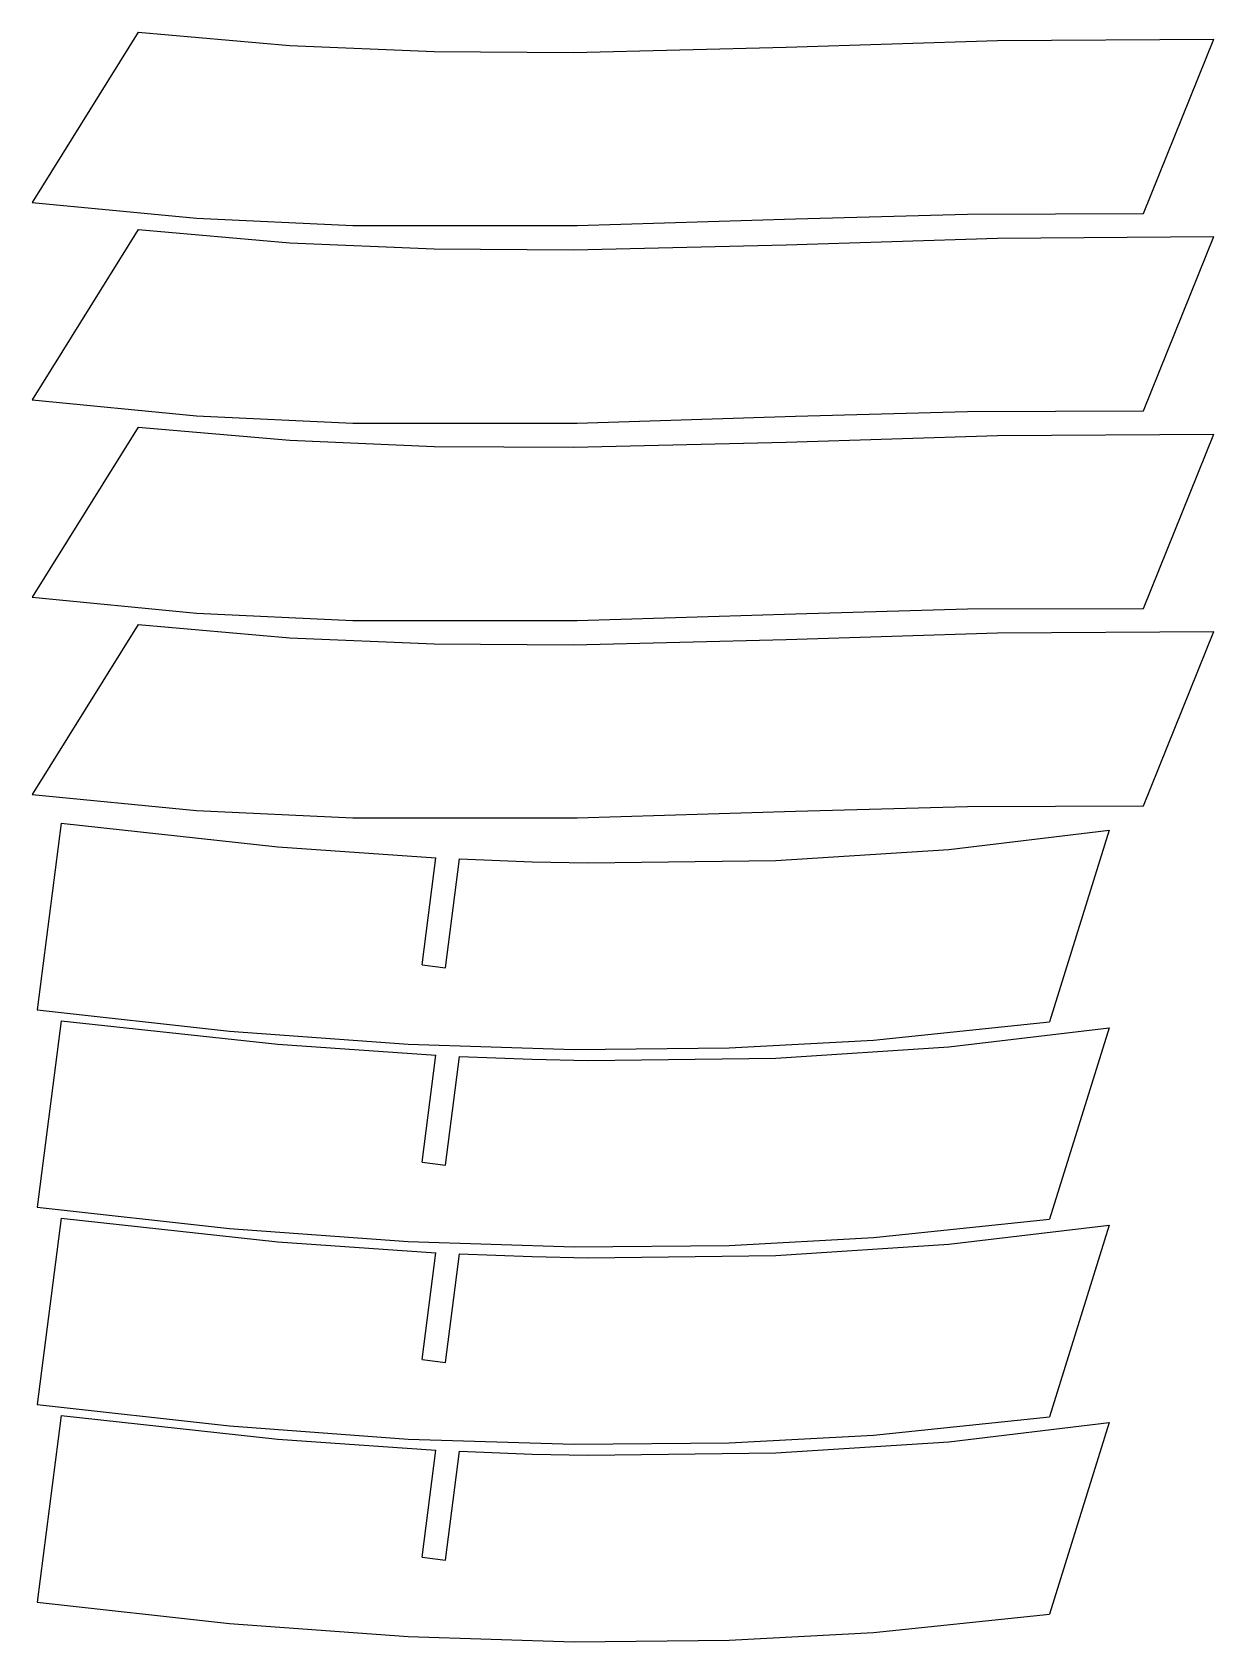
# Model space of a CAD drawing. Extents: x -45.8 to -33.2, y -25.5 to -8.3.
import ezdxf

# ---------------------------------------------------------------- set-up
doc = ezdxf.new("R2010")
doc.units = 0
doc.header["$MEASUREMENT"] = 0
doc.layers.add('MODELSKETCH_VISIBLE', color=7, linetype='CONTINUOUS')

msp = doc.modelspace()

# ---------------------------------------------------------------- linework, layer by layer
at = {"layer": 'MODELSKETCH_VISIBLE'}
for p, q in [((-44.641, -8.34), (-45.77, -10.15)), ((-44.641, -8.34), (-43.031, -8.481)), ((-43.031, -8.481), (-41.495, -8.546)), ((-41.495, -8.546), (-40.013, -8.555)), ((-40.013, -8.555), (-37.749, -8.501)), ((-37.749, -8.501), (-35.503, -8.43)), ((-35.503, -8.43), (-33.202, -8.415)), ((-33.951, -10.269), (-33.202, -8.415)), ((-45.77, -10.15), (-44.021, -10.319)), ((-35.823, -10.275), (-33.951, -10.269)), ((-44.641, -10.44), (-45.77, -12.25)), ((-44.641, -10.44), (-43.031, -10.581)), ((-44.021, -10.319), (-42.361, -10.398)), ((-42.361, -10.398), (-39.972, -10.397)), ((-39.972, -10.397), (-37.651, -10.326)), ((-37.651, -10.326), (-35.823, -10.275)), ((-43.031, -10.581), (-41.495, -10.646)), ((-40.013, -10.655), (-37.749, -10.601)), ((-37.749, -10.601), (-35.503, -10.53)), ((-35.503, -10.53), (-33.202, -10.515)), ((-33.951, -12.369), (-33.202, -10.515)), ((-41.495, -10.646), (-40.013, -10.655)), ((-45.77, -12.25), (-44.021, -12.419)), ((-44.021, -12.419), (-42.361, -12.498)), ((-42.361, -12.498), (-39.972, -12.497)), ((-39.972, -12.497), (-37.651, -12.426)), ((-37.651, -12.426), (-35.823, -12.375)), ((-35.823, -12.375), (-33.951, -12.369)), ((-44.641, -12.54), (-45.77, -14.35)), ((-44.641, -12.54), (-43.031, -12.681)), ((-37.749, -12.701), (-35.503, -12.63)), ((-35.503, -12.63), (-33.202, -12.615)), ((-33.951, -14.469), (-33.202, -12.615)), ((-43.031, -12.681), (-41.495, -12.746)), ((-41.495, -12.746), (-40.013, -12.755)), ((-40.013, -12.755), (-37.749, -12.701)), ((-45.77, -14.35), (-44.021, -14.519)), ((-44.021, -14.519), (-42.361, -14.598)), ((-39.972, -14.597), (-37.651, -14.526)), ((-37.651, -14.526), (-35.823, -14.475)), ((-35.823, -14.475), (-33.951, -14.469)), ((-44.641, -14.64), (-45.77, -16.45)), ((-44.641, -14.64), (-43.031, -14.781)), ((-42.361, -14.598), (-39.972, -14.597)), ((-35.503, -14.73), (-33.202, -14.715)), ((-33.951, -16.569), (-33.202, -14.715)), ((-43.031, -14.781), (-41.495, -14.846)), ((-41.495, -14.846), (-40.013, -14.855)), ((-40.013, -14.855), (-37.749, -14.801)), ((-37.749, -14.801), (-35.503, -14.73)), ((-45.77, -16.45), (-44.021, -16.619)), ((-37.651, -16.626), (-35.823, -16.575)), ((-35.823, -16.575), (-33.951, -16.569)), ((-45.461, -16.754), (-45.717, -18.738)), ((-45.461, -16.754), (-43.156, -17.005)), ((-44.021, -16.619), (-42.361, -16.698)), ((-42.361, -16.698), (-39.972, -16.697)), ((-39.972, -16.697), (-37.651, -16.626)), ((-36.021, -17.032), (-34.316, -16.829)), ((-34.316, -16.829), (-34.95, -18.866)), ((-43.156, -17.005), (-41.475, -17.122)), ((-37.861, -17.152), (-36.021, -17.032)), ((-41.622, -18.259), (-41.475, -17.122)), ((-41.374, -18.291), (-41.225, -17.134)), ((-41.225, -17.134), (-40.451, -17.163)), ((-40.451, -17.163), (-39.859, -17.176)), ((-39.859, -17.176), (-37.861, -17.152)), ((-41.622, -18.259), (-41.374, -18.291)), ((-45.717, -18.738), (-43.671, -18.965)), ((-45.461, -18.854), (-45.717, -20.838)), ((-45.461, -18.854), (-43.156, -19.105)), ((-43.671, -18.965), (-41.771, -19.104)), ((-36.821, -19.061), (-34.95, -18.866)), ((-36.021, -19.132), (-34.316, -18.929)), ((-34.316, -18.929), (-34.95, -20.966)), ((-43.156, -19.105), (-41.475, -19.222)), ((-41.771, -19.104), (-40.004, -19.16)), ((-40.004, -19.16), (-38.358, -19.144)), ((-38.358, -19.144), (-36.821, -19.061)), ((-37.861, -19.252), (-36.021, -19.132)), ((-41.622, -20.359), (-41.475, -19.222)), ((-41.374, -20.391), (-41.225, -19.234)), ((-41.225, -19.234), (-40.451, -19.263)), ((-40.451, -19.263), (-39.859, -19.276)), ((-39.859, -19.276), (-37.861, -19.252)), ((-41.622, -20.359), (-41.374, -20.391)), ((-45.717, -20.838), (-43.671, -21.065)), ((-45.461, -20.954), (-45.717, -22.938)), ((-45.461, -20.954), (-43.156, -21.205)), ((-36.821, -21.161), (-34.95, -20.966)), ((-36.021, -21.232), (-34.316, -21.029)), ((-34.316, -21.029), (-34.95, -23.066)), ((-43.671, -21.065), (-41.771, -21.204)), ((-43.156, -21.205), (-41.475, -21.322)), ((-41.771, -21.204), (-40.004, -21.26)), ((-38.358, -21.244), (-36.821, -21.161)), ((-41.622, -22.459), (-41.475, -21.322)), ((-41.374, -22.491), (-41.225, -21.334)), ((-41.225, -21.334), (-40.451, -21.363)), ((-40.451, -21.363), (-39.859, -21.376)), ((-40.004, -21.26), (-38.358, -21.244)), ((-39.859, -21.376), (-37.861, -21.352)), ((-37.861, -21.352), (-36.021, -21.232)), ((-41.622, -22.459), (-41.374, -22.491)), ((-45.717, -22.938), (-43.671, -23.165)), ((-45.461, -23.054), (-45.717, -25.038)), ((-45.461, -23.054), (-43.156, -23.305)), ((-36.821, -23.261), (-34.95, -23.066)), ((-43.671, -23.165), (-41.771, -23.304)), ((-38.358, -23.344), (-36.821, -23.261)), ((-36.021, -23.332), (-34.316, -23.129)), ((-34.316, -23.129), (-34.95, -25.166)), ((-43.156, -23.305), (-41.475, -23.422)), ((-41.771, -23.304), (-40.004, -23.36)), ((-41.622, -24.559), (-41.475, -23.422)), ((-41.374, -24.591), (-41.225, -23.434)), ((-41.225, -23.434), (-40.451, -23.463)), ((-40.004, -23.36), (-38.358, -23.344)), ((-39.859, -23.476), (-37.861, -23.452)), ((-37.861, -23.452), (-36.021, -23.332)), ((-40.451, -23.463), (-39.859, -23.476)), ((-41.622, -24.559), (-41.374, -24.591)), ((-45.717, -25.038), (-43.671, -25.265)), ((-36.821, -25.361), (-34.95, -25.166)), ((-43.671, -25.265), (-41.771, -25.404)), ((-41.771, -25.404), (-40.004, -25.46)), ((-40.004, -25.46), (-38.358, -25.444)), ((-38.358, -25.444), (-36.821, -25.361))]:
    msp.add_line(p, q, dxfattribs=at)

doc.saveas('drawing.dxf')
